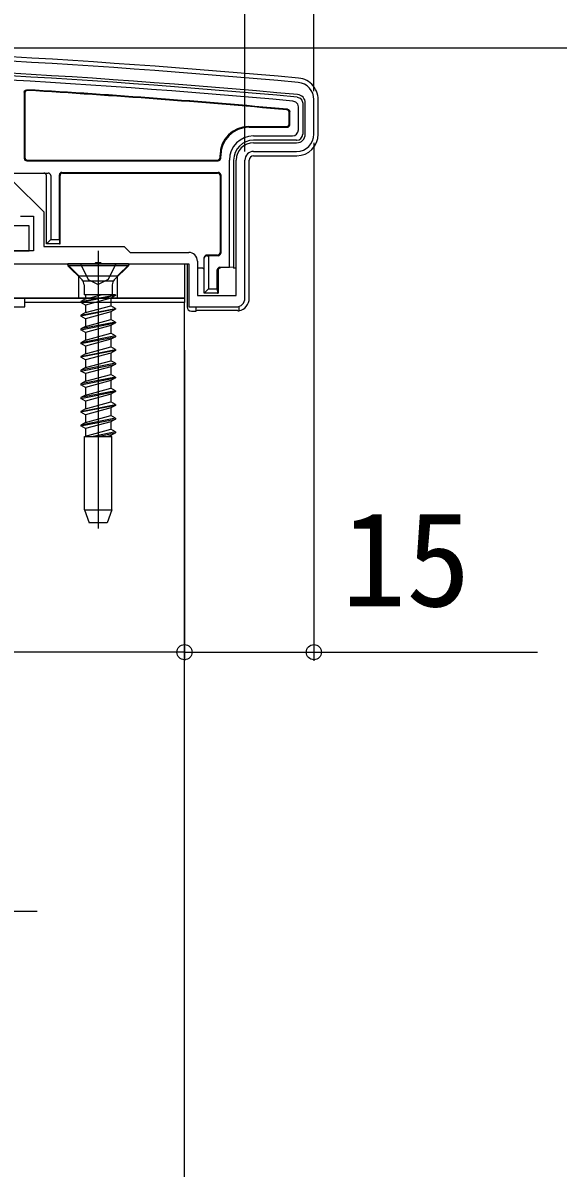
# Model space of a CAD drawing. Units: millimetres, scale not verified. Extents: x -875 to 875, y -1299 to 1293.
# Drawn here: x -603.7 to -541.7, y -279.5 to -146.9 of the extents above; entities that cross this region are included whole.
import ezdxf
from ezdxf.enums import TextEntityAlignment as Align

# ---------------------------------------------------------------- set-up
doc = ezdxf.new("R2010")
doc.units = ezdxf.units.MM
doc.header["$LTSCALE"] = 8
for name, color, linetype in [('0-2_YKK_11', 7, 'Continuous'), ('0-3_YKK_12', 2, 'Continuous'), ('0-4_YKK_13', 4, 'Continuous'), ('0-5_YKK_D', 6, 'Continuous')]:
    doc.layers.add(name, color=color, linetype=linetype)
doc.styles.add('ＭＳ ゴシック', font='')
doc.styles.get('ＭＳ ゴシック').set_extended_font_data('MS Gothic')

msp = doc.modelspace()

# ---------------------------------------------------------------- linework, layer by layer
at = {"layer": '0-2_YKK_11'}
for p, q in [((-571, -159.796), (-571, -156.198)), ((-570, -159.796), (-570, -155.796)), ((-577, -160.796), (-572, -160.796)), ((-577, -161.796), (-572, -161.796)), ((-578, -178.796), (-578, -162.796))]:
    msp.add_line(p, q, dxfattribs=at)
for points in [[(-583.5, -174.496), (-583.5, -178.496), (-579, -178.496), (-579, -162.796)], [(-635.5, -173.496), (-628.7, -173.496), (-628, -172.796), (-618.7, -172.796), (-618.7, -168.799), (-615.197, -165.296), (-614, -165.296), (-613, -164.296), (-607, -164.296), (-606, -165.296), (-604.803, -165.296), (-601.3, -168.799), (-601.3, -172.796), (-592, -172.796), (-591.3, -173.496), (-584.5, -173.496)], [(-604, -169.296), (-602.5, -169.296), (-602.5, -173.296), (-606, -173.296)], [(-606, -174.796), (-595.458, -174.796), (-595.275, -174.676), (-594.725, -174.676), (-594.542, -174.796), (-584.5, -174.796), (-584.5, -179.796), (-579, -179.796)]]:
    msp.add_lwpolyline(points, dxfattribs=at)
for centre, radius, start, end in [((-662.416, -1149.695), 1000.003, 84.80207, 89.17236), ((-662.415, -1149.691), 998.598, 84.79997, 89.17204), ((-572, -155.796), 2, 0, 84.80205), ((-572, -156.198), 1, 0, 84.79999), ((-572, -159.796), 2, 270.00001, 359.99999), ((-572, -159.796), 1, 270.00001, 359.99999), ((-577, -162.796), 2, 90.00001, 179.99999), ((-577, -162.796), 1, 90.00001, 179.99999), ((-584.5, -174.496), 1, 0.00001, 89.99999), ((-579, -178.796), 1, 270.00001, 359.99999)]:
    msp.add_arc(centre, radius, start, end, dxfattribs=at)
at = {"layer": '0-3_YKK_12'}
msp.add_line((-585, -179.296), (-603.5, -179.296), dxfattribs=at)
msp.add_lwpolyline([(-635, -957.296), (-635, -999.796), (-585, -999.796), (-585, -179.296)], dxfattribs=at)
at = {"layer": '0-4_YKK_13'}
for p, q in [((-603.579, -154.949), (-603.579, -162.575)), ((-603.5, -155.032), (-603.5, -162.496)), ((-571.3, -156.198), (-571.3, -159.796)), ((-569.5, -159.801), (-569.5, -155.792)), ((-572.879, -158.618), (-572.879, -157.275)), ((-572.8, -158.696), (-572.8, -157.203)), ((-571.8, -159.306), (-571.8, -156.646)), ((-577.579, -158.918), (-573.179, -158.918)), ((-577.5, -158.996), (-573.1, -158.996)), ((-577, -159.996), (-572.49, -159.996)), ((-572, -160.496), (-577, -160.496)), ((-603.279, -162.875), (-581.1, -162.875)), ((-603.2, -162.796), (-581.179, -162.796)), ((-580.879, -162.496), (-580.879, -162.218)), ((-580.8, -162.575), (-580.8, -162.296)), ((-579.8, -175.218), (-579.8, -162.796)), ((-579.3, -162.796), (-579.3, -175.234)), ((-577.5, -178.799), (-577.5, -162.796)), ((-577.001, -162.296), (-571.995, -162.296)), ((-605, -164.296), (-600.804, -164.296)), ((-599.2, -164.218), (-581.1, -164.218)), ((-599.121, -164.296), (-581.179, -164.296)), ((-601, -172.496), (-601, -164.596)), ((-600.5, -164.596), (-600.5, -171.996)), ((-599.5, -171.996), (-599.5, -164.518)), ((-599.421, -172.496), (-599.421, -164.596)), ((-580.879, -164.596), (-580.879, -173.496)), ((-580.8, -164.518), (-580.8, -173.575)), ((-600.5, -171.996), (-601, -172.496)), ((-600.5, -171.996), (-599.5, -171.996)), ((-599.5, -171.996), (-599.484, -172.496)), ((-599.484, -172.496), (-601, -172.496)), ((-599.484, -172.496), (-599.421, -172.496)), ((-595, -173.296), (-595, -205.458)), ((-597.25, -176.196), (-598.65, -174.796)), ((-591.5, -174.796), (-598.5, -174.796)), ((-598.5, -174.796), (-598.5, -175.046)), ((-591.5, -175.046), (-598.5, -175.046)), ((-598.5, -175.046), (-596.869, -176.677)), ((-597.05, -174.796), (-596.145, -176.612)), ((-591.5, -175.046), (-593.131, -176.677)), ((-592.75, -176.196), (-591.35, -174.796)), ((-591.5, -174.796), (-591.5, -175.046)), ((-582.7, -174.159), (-582.7, -174.096)), ((-581.179, -173.796), (-582.4, -173.796)), ((-582.4, -173.869), (-582.2, -173.875)), ((-582.2, -173.875), (-582.2, -177.696)), ((-581.1, -173.875), (-582.2, -173.875)), ((-597.25, -178.796), (-597.25, -176.196)), ((-597.25, -176.196), (-592.75, -176.196)), ((-592.75, -178.796), (-592.75, -176.196)), ((-583, -175.296), (-583.398, -175.296)), ((-581.2, -177.696), (-581.2, -175.518)), ((-581.114, -175.603), (-581.114, -175.604)), ((-581.114, -175.604), (-581.114, -178.196)), ((-580.9, -175.218), (-579.8, -175.218)), ((-579.3, -175.234), (-579.8, -175.218)), ((-579.3, -175.234), (-579.3, -175.296)), ((-579.002, -175.296), (-579.3, -175.296)), ((-596.771, -176.796), (-593.229, -176.796)), ((-596.635, -177.243), (-596.635, -178.384)), ((-596.145, -176.612), (-595, -177.22)), ((-593.365, -177.243), (-593.365, -178.384)), ((-582.2, -177.696), (-581.2, -177.696)), ((-581.2, -177.696), (-581.184, -178.196)), ((-616.5, -178.796), (-603.5, -178.796)), ((-603.5, -179.796), (-603.5, -178.796)), ((-597, -179.179), (-593, -178.384)), ((-593, -178.484), (-597, -179.279)), ((-596.475, -178.876), (-597, -179.179)), ((-593, -178.384), (-596.635, -178.384)), ((-596.475, -178.384), (-596.475, -178.876)), ((-596.475, -178.876), (-594.65, -178.384)), ((-593.525, -178.787), (-596.475, -179.582)), ((-593, -178.484), (-593.525, -178.787)), ((-593.525, -178.787), (-593.525, -179.671)), ((-593, -178.384), (-593, -178.484)), ((-581.184, -178.196), (-582.7, -178.196)), ((-581.184, -178.196), (-581.114, -178.196)), ((-616.5, -179.796), (-603.5, -179.796)), ((-597, -179.179), (-597, -179.279)), ((-596.475, -179.582), (-597, -179.279)), ((-597, -180.769), (-593, -179.974)), ((-593, -180.074), (-597, -180.869)), ((-596.475, -179.582), (-596.475, -180.466)), ((-596.475, -180.466), (-593.525, -179.671)), ((-593.525, -180.377), (-596.475, -181.172)), ((-593, -179.974), (-593.525, -179.671)), ((-593.525, -180.377), (-593.525, -181.261)), ((-584.201, -180.296), (-583.7, -180.296)), ((-583.7, -179.796), (-583.7, -180.296)), ((-583.535, -180.221), (-583.7, -180.296)), ((-579.163, -180.205), (-583.237, -180.205)), ((-578.7, -179.75), (-578.7, -180.267)), ((-596.475, -181.172), (-597, -180.869)), ((-593, -181.564), (-597, -182.359)), ((-597, -182.459), (-593, -181.664)), ((-596.475, -181.172), (-596.475, -182.056)), ((-596.475, -182.056), (-593.525, -181.261)), ((-593, -181.564), (-593.525, -181.261)), ((-593, -181.664), (-593.525, -181.967)), ((-593, -181.564), (-593, -181.664)), ((-596.475, -182.056), (-597, -182.359)), ((-597, -182.359), (-597, -182.459)), ((-596.475, -182.762), (-597, -182.459)), ((-593.525, -181.967), (-596.475, -182.762)), ((-596.475, -182.762), (-596.475, -183.646)), ((-596.475, -183.646), (-593.525, -182.851)), ((-593.525, -181.967), (-593.525, -182.851)), ((-593, -183.154), (-593.525, -182.851)), ((-593, -183.154), (-597, -183.949)), ((-596.475, -183.646), (-597, -183.949)), ((-597, -183.949), (-597, -184.049)), ((-593.525, -183.557), (-596.475, -184.352)), ((-596.475, -184.352), (-596.475, -185.236)), ((-593, -183.254), (-593.525, -183.557)), ((-593.525, -183.557), (-593.525, -184.441)), ((-593, -183.154), (-593, -183.254)), ((-597, -185.539), (-593, -184.744)), ((-593, -184.844), (-597, -185.639)), ((-596.475, -185.236), (-597, -185.539)), ((-597, -185.539), (-597, -185.639)), ((-596.475, -185.942), (-597, -185.639)), ((-596.475, -185.236), (-593.525, -184.441)), ((-593.525, -185.147), (-596.475, -185.942)), ((-593, -184.744), (-593.525, -184.441)), ((-593, -184.844), (-593.525, -185.147)), ((-593.525, -185.147), (-593.525, -186.031)), ((-593, -184.744), (-593, -184.844)), ((-593, -186.334), (-597, -187.129)), ((-597, -187.229), (-593, -186.434)), ((-596.475, -186.826), (-597, -187.129)), ((-596.475, -185.942), (-596.475, -186.826)), ((-596.475, -186.826), (-593.525, -186.031)), ((-593.525, -186.737), (-596.475, -187.532)), ((-593, -186.334), (-593.525, -186.031)), ((-593, -186.434), (-593.525, -186.737)), ((-593.525, -186.737), (-593.525, -187.621)), ((-593, -186.334), (-593, -186.434)), ((-597, -187.129), (-597, -187.229)), ((-596.475, -187.532), (-597, -187.229)), ((-593, -187.924), (-597, -188.719)), ((-597, -188.819), (-593, -188.024)), ((-596.475, -187.532), (-596.475, -188.416)), ((-596.475, -188.416), (-593.525, -187.621)), ((-593.525, -188.327), (-596.475, -189.122)), ((-593, -187.924), (-593.525, -187.621)), ((-593, -188.024), (-593.525, -188.327)), ((-593.525, -188.327), (-593.525, -189.211)), ((-593, -187.924), (-593, -188.024)), ((-596.475, -189.122), (-597, -188.819)), ((-593, -189.514), (-597, -190.309)), ((-597, -190.409), (-593, -189.614)), ((-596.475, -189.122), (-596.475, -190.006)), ((-596.475, -190.006), (-593.525, -189.211)), ((-593, -189.514), (-593.525, -189.211)), ((-593, -189.614), (-593.525, -189.917)), ((-593, -189.514), (-593, -189.614)), ((-596.475, -190.006), (-597, -190.309)), ((-597, -190.309), (-597, -190.409)), ((-596.475, -190.712), (-597, -190.409)), ((-593.525, -189.917), (-596.475, -190.712)), ((-596.475, -190.712), (-596.475, -191.596)), ((-596.475, -191.596), (-593.525, -190.801)), ((-593.525, -189.917), (-593.525, -190.801)), ((-593, -191.104), (-593.525, -190.801)), ((-597, -191.899), (-593, -191.104)), ((-593, -191.204), (-597, -191.999)), ((-596.475, -191.596), (-597, -191.899)), ((-597, -191.899), (-597, -191.999)), ((-596.475, -192.302), (-597, -191.999)), ((-593.525, -191.507), (-596.475, -192.302)), ((-596.475, -192.302), (-596.475, -193.186)), ((-593, -191.204), (-593.525, -191.507)), ((-593.525, -191.507), (-593.525, -192.391)), ((-593, -191.104), (-593, -191.204)), ((-593, -192.694), (-597, -193.489)), ((-597, -193.589), (-593, -192.794)), ((-596.475, -193.186), (-597, -193.489)), ((-597, -193.489), (-597, -193.589)), ((-596.475, -193.892), (-597, -193.589)), ((-596.475, -193.186), (-593.525, -192.391)), ((-593.525, -193.097), (-596.475, -193.892)), ((-593, -192.694), (-593.525, -192.391)), ((-593, -192.794), (-593.525, -193.097)), ((-593.525, -193.097), (-593.525, -193.981)), ((-593, -192.694), (-593, -192.794)), ((-596.6, -203.296), (-596.6, -194.796)), ((-596.6, -194.796), (-593.4, -194.796)), ((-596.475, -194.776), (-596.511, -194.796)), ((-596.475, -193.892), (-596.475, -194.776)), ((-596.475, -194.776), (-593.525, -193.981)), ((-593, -194.284), (-595.579, -194.796)), ((-595.075, -194.796), (-593, -194.384)), ((-593, -194.284), (-593.525, -193.981)), ((-593.525, -194.687), (-593.525, -194.796)), ((-593.4, -203.296), (-593.4, -194.796)), ((-596.6, -203.296), (-593.4, -203.296)), ((-596.6, -203.296), (-596.054, -204.796)), ((-593.4, -203.296), (-593.946, -204.796)), ((-593.946, -204.796), (-596.054, -204.796))]:
    msp.add_line(p, q, dxfattribs=at)
for points in [[(-569.5, -155.792), (-569.512, -155.546), (-569.548, -155.304), (-569.608, -155.065), (-569.692, -154.832), (-569.797, -154.611), (-569.923, -154.401), (-570.071, -154.203), (-570.237, -154.021), (-570.419, -153.857), (-570.617, -153.711), (-570.83, -153.585), (-571.052, -153.482), (-571.283, -153.4), (-571.523, -153.342), (-571.769, -153.307)], [(-603.579, -154.949), (-603.535, -154.793), (-603.418, -154.683), (-603.261, -154.649)], [(-603.182, -154.733), (-603.34, -154.767), (-603.456, -154.877), (-603.5, -155.032)], [(-571.8, -156.646), (-571.882, -156.318), (-572.109, -156.07), (-572.428, -155.958)], [(-571.928, -155.502), (-571.929, -155.502), (-571.93, -155.502), (-571.931, -155.502), (-571.932, -155.501), (-571.934, -155.501), (-571.937, -155.501)], [(-571.928, -155.502), (-571.612, -155.616), (-571.385, -155.864), (-571.3, -156.189)], [(-572.879, -157.275), (-572.915, -157.133), (-573.013, -157.025), (-573.152, -156.976)], [(-573.073, -156.904), (-572.935, -156.953), (-572.836, -157.061), (-572.8, -157.203)], [(-635.3, -174.796), (-584.7, -174.796), (-584.7, -179.797)], [(-592.95, -174.796), (-593.855, -176.612), (-595, -177.22)], [(-582.2, -177.696), (-582.7, -178.196), (-582.7, -174.159)], [(-616.5, -179.296), (-635, -179.296), (-635, -178.796), (-585, -178.796), (-585, -179.296), (-603.5, -179.296)], [(-593, -179.974), (-593, -180.074), (-593.525, -180.377)], [(-578.865, -180.206), (-578.904, -180.203), (-578.982, -180.205), (-579.088, -180.205)], [(-596.475, -180.466), (-597, -180.769), (-597, -180.869)], [(-596.475, -184.352), (-597, -184.049), (-593, -183.254)], [(-596.475, -188.416), (-597, -188.719), (-597, -188.819)], [(-593, -194.284), (-593, -194.384), (-593.525, -194.687), (-593.931, -194.796)]]:
    msp.add_lwpolyline(points, dxfattribs=at)
for points in [[(-617, -173.296), (-603, -173.296), (-603, -170.396), (-617, -170.396)], [(-635, -174.796), (-585, -174.796), (-585, -178.796), (-635, -178.796)]]:
    msp.add_lwpolyline(points, close=True, dxfattribs=at)
for centre, radius, start, end in [((-662.416, -1149.692), 1000.5, 84.80182, 89.17264), ((-662.416, -1149.692), 998.3, 84.79997, 89.17203), ((-662.416, -1149.692), 997.8, 84.82571, 89.14344), ((-662.416, -1149.692), 996.8, 84.85772, 86.5978), ((-662.416, -1149.692), 996.721, 84.86185, 86.59301), ((-572, -156.198), 0.7, 0, 0.70787), ((-573.179, -158.618), 0.3, 270.00157, 359.99843), ((-573.1, -158.696), 0.3, 270.00157, 359.99843), ((-577, -162.796), 2.8, 90, 180), ((-572, -159.796), 0.7, 270.77436, 359.22564), ((-572, -159.796), 0.7, 359.22564, 0), ((-577, -162.796), 2.3, 90, 180), ((-572, -159.796), 0.7, 270, 270.77436), ((-603.279, -162.575), 0.3, 180.00157, 269.99843), ((-603.2, -162.496), 0.3, 180.00157, 269.99843), ((-581.179, -162.496), 0.3, 270.00157, 359.99843), ((-581.1, -162.575), 0.3, 270.00157, 359.99843), ((-601.3, -164.596), 0.3, 0, 90), ((-599.2, -164.518), 0.3, 90.00157, 179.99843), ((-599.121, -164.596), 0.3, 90.00157, 179.99843), ((-581.179, -164.596), 0.3, 0.00157, 89.99843), ((-581.1, -164.518), 0.3, 0.00157, 89.99843), ((-581.179, -173.496), 0.3, 270.00157, 359.99843), ((-581.1, -173.575), 0.3, 270.00157, 359.99843), ((-582.4, -174.096), 0.3, 90, 180), ((-583, -175.596), 0.3, 0, 90), ((-580.9, -175.518), 0.3, 90.00157, 179.99843), ((-597.435, -177.243), 0.8, 0, 45), ((-592.565, -177.243), 0.8, 135, 180)]:
    msp.add_arc(centre, radius, start, end, dxfattribs=at)
for centre, major_axis, ratio, start_param, end_param in [((-577.578, -162.218), (-2.334, 2.334), 0.999973, 5.4978009, 7.0685698), ((-577.5, -162.297), (-2.334, 2.334), 0.999973, 5.4978009, 7.0685698), ((-572.51, -159.287), (-0.509, 0.509), 0.973329, 2.3697096, 3.9134757), ((-572.005, -159.792), (1.774, -1.774), 0.99628, 5.4996506, 7.06672), ((-576.999, -162.797), (-0.355, 0.355), 0.99628, 5.4996506, 7.06672), ((-600.804, -164.596), (0.304, 0), 0.986394, 6.2831853, 7.8539816), ((-582.4, -174.169), (-0.214, 0.217), 0.969074, 5.490152, 7.0609483), ((-583.397, -175.596), (-0.302, 0.012), 0.991215, 4.7519866, 5.0973412), ((-583, -175.603), (-0.213, 0.213), 0.994778, 3.9296088, 5.4951691), ((-580.815, -175.603), (0.115, 0.277), 0.992623, 0.3953239, 1.9608843), ((-579.003, -175.596), (-0.302, -0.012), 0.991215, 4.6647112, 4.6727914), ((-579.003, -178.794), (1.065, -1.065), 0.99628, 5.6988048, 7.06672), ((-584.199, -179.796), (-0.355, -0.355), 0.99628, 5.4996506, 7.06672), ((-583.237, -180.223), (0.3, 0), 0.061163, 1.5707963, 3.0090411), ((-579.163, -180.223), (0.3, 0), 0.061163, 1.3205935, 1.5707963), ((-579.259, -178.537), (2.691, -1.61), 0.42434, 5.103385, 5.1638257)]:
    msp.add_ellipse(centre, major_axis=major_axis, ratio=ratio, start_param=start_param, end_param=end_param, dxfattribs=at)
at = {"layer": '0-5_YKK_D'}
for p, q in [((-570, -154.796), (-570, -88.796)), ((-578, -161.796), (-578, -118.796)), ((-578, -161.796), (-578, -118.796)), ((-570, -154.796), (-570, -118.796)), ((-646.971, -149.797), (-449, -149.797)), ((-570, -160.796), (-570, -220.796)), ((-585, -184.796), (-585, -220.796)), ((-585, -184.796), (-585, -220.796)), ((-585, -219.796), (-635, -219.796))]:
    msp.add_line(p, q, dxfattribs=at)
for points in [[(-642.5, -219.796), (-624.478, -249.796), (-602.069, -249.796)], [(-585, -219.796), (-570, -219.796), (-544.091, -219.796)]]:
    msp.add_lwpolyline(points, dxfattribs=at)
for centre in [(-585, -219.796), (-585, -219.796), (-570, -219.796)]:
    msp.add_circle(centre, 0.875, dxfattribs=at)

# ---------------------------------------------------------------- texts
at = {"layer": '0-5_YKK_D', "style": 'ＭＳ ゴシック'}
msp.add_text('15', height=11, dxfattribs=at).set_placement((-566.801, -217.796), align=Align.BOTTOM_LEFT)

doc.saveas('drawing.dxf')
